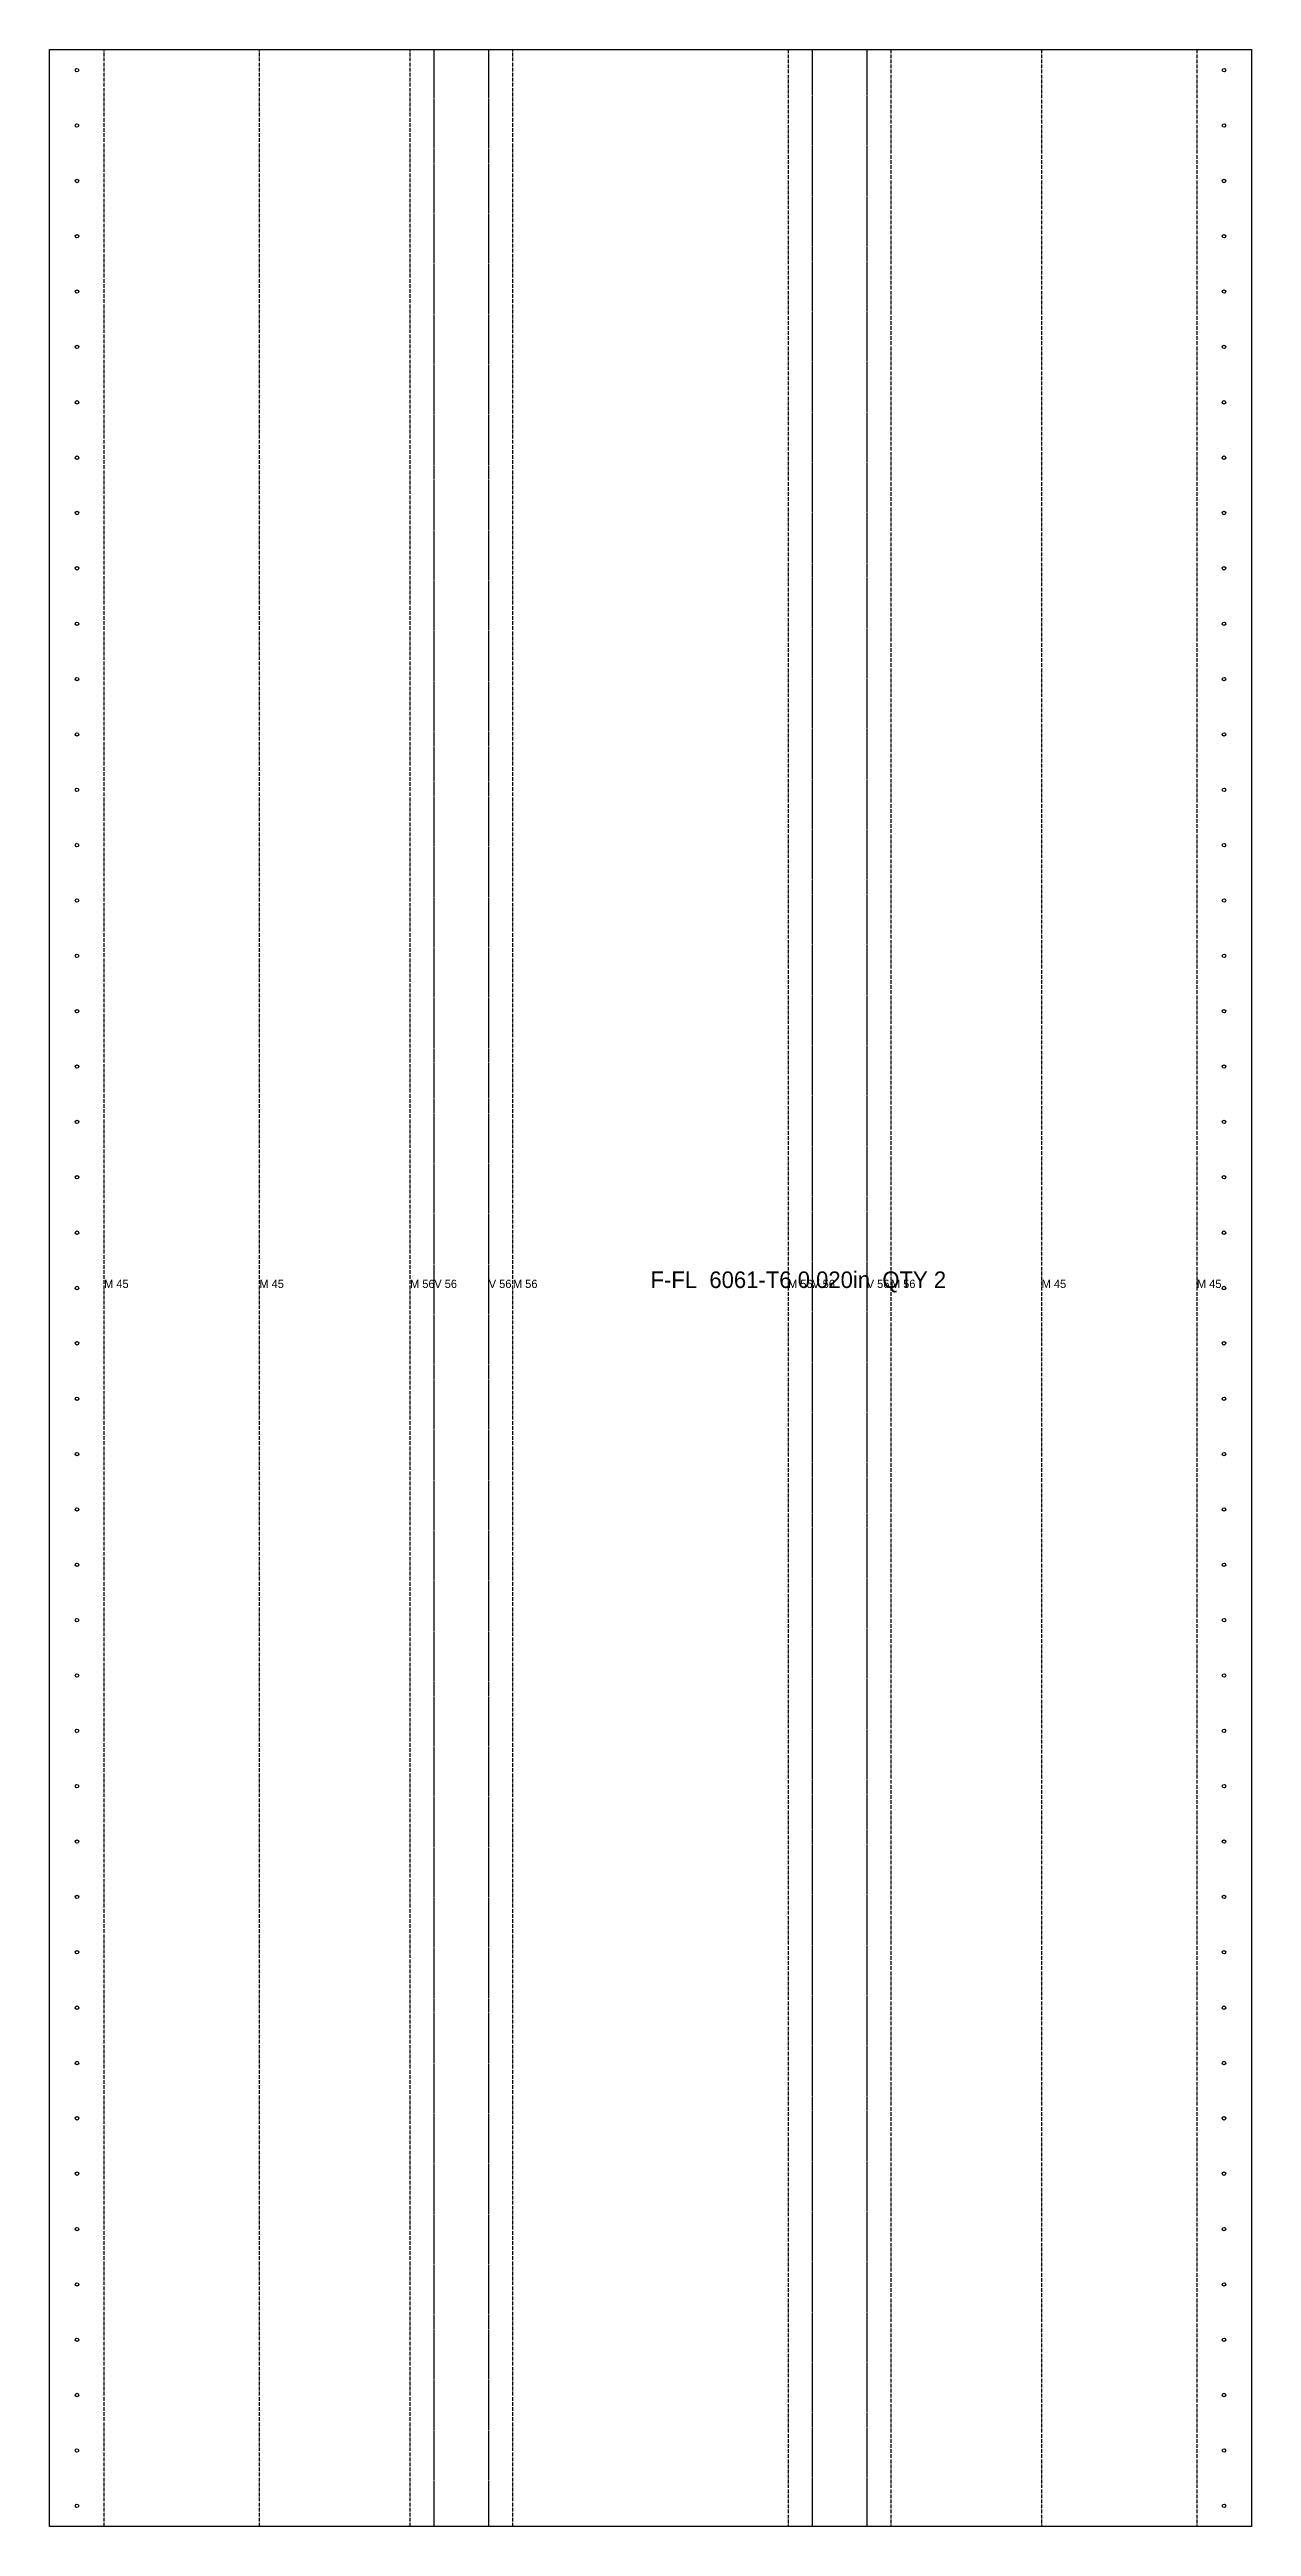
# Model space of a CAD drawing. Header units: millimetres. Extents: x -337 to 537, y 0 to 1800.
import ezdxf

# ---------------------------------------------------------------- set-up
doc = ezdxf.new("R2010")
doc.units = ezdxf.units.MM
doc.linetypes.add('DASHDOT', pattern=[3.556, 2.54, -0.508, 0, -0.508])
doc.linetypes.add('DASHED', pattern=[1.524, 1.27, -0.254])
for name, color, linetype in [('CUT', 7, 'CONTINUOUS'), ('ETCH', 8, 'CONTINUOUS'), ('HOLE', 6, 'CONTINUOUS'), ('MOUNTAIN', 5, 'DASHDOT'), ('VALLEY', 1, 'DASHED')]:
    doc.layers.add(name, color=color, linetype=linetype)

msp = doc.modelspace()

# ---------------------------------------------------------------- linework, layer by layer
at = {"layer": 'CUT'}
msp.add_lwpolyline([(537, 1800), (537, 0), (-337, 0), (-337, 1800), (537, 1800)], close=True, dxfattribs=at)
at = {"layer": 'HOLE'}
for centre in [(-317, 1785), (517, 1785), (-317, 1744.8), (517, 1744.8), (-317, 1704.5), (517, 1704.5), (-317, 1664.3), (517, 1664.3), (-317, 1624.1), (517, 1624.1), (-317, 1583.9), (517, 1583.9), (-317, 1543.6), (517, 1543.6), (-317, 1503.4), (517, 1503.4), (-317, 1463.2), (517, 1463.2), (-317, 1423), (517, 1423), (-317, 1382.7), (517, 1382.7), (-317, 1342.5), (517, 1342.5), (-317, 1302.3), (517, 1302.3), (-317, 1262), (517, 1262), (-317, 1221.8), (517, 1221.8), (-317, 1181.6), (517, 1181.6), (-317, 1141.4), (517, 1141.4), (-317, 1101.1), (517, 1101.1), (-317, 1060.9), (517, 1060.9), (-317, 1020.7), (517, 1020.7), (-317, 980.5), (517, 980.5), (-317, 940.2), (517, 940.2), (-317, 900), (517, 900), (-317, 859.8), (517, 859.8), (-317, 819.5), (517, 819.5), (-317, 779.3), (517, 779.3), (-317, 739.1), (517, 739.1), (-317, 698.9), (517, 698.9), (-317, 658.6), (517, 658.6), (-317, 618.4), (517, 618.4), (-317, 578.2), (517, 578.2), (-317, 538), (517, 538), (-317, 497.7), (517, 497.7), (-317, 457.5), (517, 457.5), (-317, 417.3), (517, 417.3), (-317, 377), (517, 377), (-317, 336.8), (517, 336.8), (-317, 296.6), (517, 296.6), (-317, 256.4), (517, 256.4), (-317, 216.1), (517, 216.1), (-317, 175.9), (517, 175.9), (-317, 135.7), (517, 135.7), (-317, 95.5), (517, 95.5), (-317, 55.2), (517, 55.2), (-317, 15), (517, 15)]:
    msp.add_circle(centre, 1.25, dxfattribs=at)
at = {"layer": 'MOUNTAIN'}
for p, q in [((-297.3, 0), (-297.3, 1800)), ((-184.4, 0), (-184.4, 1800)), ((-74.8, 0), (-74.8, 1800)), ((0, 0), (0, 1800)), ((200, 1800), (200, 0)), ((274.8, 1800), (274.8, 0)), ((384.4, 1800), (384.4, 0)), ((497.3, 1800), (497.3, 0))]:
    msp.add_line(p, q, dxfattribs=at)
at = {"layer": 'VALLEY'}
for p, q in [((-57.2, 0), (-57.2, 1800)), ((-17.6, 0), (-17.6, 1800)), ((217.6, 1800), (217.6, 0)), ((257.2, 1800), (257.2, 0))]:
    msp.add_line(p, q, dxfattribs=at)

# ---------------------------------------------------------------- texts
at = {"layer": 'ETCH'}
for s, height, p in [('M 45', 6, (-297.3, 900)), ('M 45', 6, (-184.4, 900)), ('M 56', 6, (-74.8, 900)), ('V 56', 6, (-57.2, 900)), ('V 56', 6, (-17.6, 900)), ('M 56', 6, (0, 900)), ('F-FL  6061-T6 0.020in  QTY 2', 12, (100, 900)), ('M 56', 6, (200, 900)), ('V 56', 6, (217.6, 900)), ('V 56', 6, (257.2, 900)), ('M 56', 6, (274.8, 900)), ('M 45', 6, (384.4, 900)), ('M 45', 6, (497.3, 900))]:
    msp.add_text(s, height=height, dxfattribs=at).set_placement(p)

doc.saveas('drawing.dxf')
